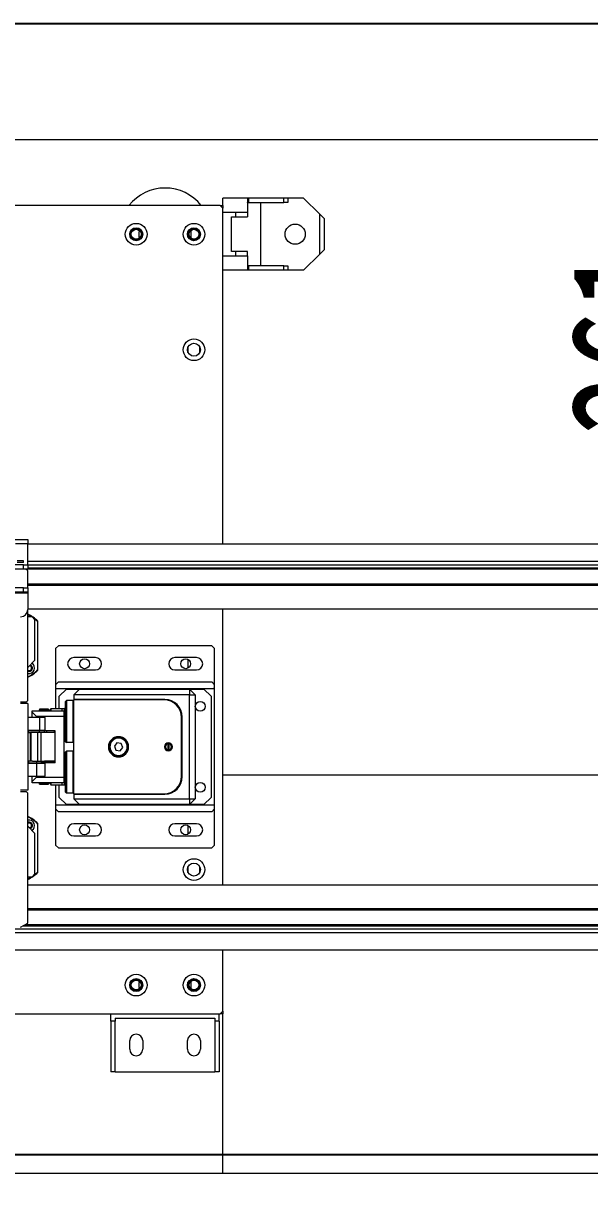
# Model space of a CAD drawing. Header units: millimetres. Extents: x 169 to 14583, y -399 to 10804.
# Drawn here: x 8253 to 8645, y 5061 to 5872 of the extents above; entities that cross this region are included whole.
import ezdxf

# ---------------------------------------------------------------- set-up
doc = ezdxf.new("R2010")
doc.units = ezdxf.units.MM
doc.header["$LTSCALE"] = 35
doc.layers.add('1', color=70, linetype='Continuous')
doc.styles.add('SLDTEXTSTYLE2', font='TXT', dxfattribs={"width": 0.7})
doc.dimstyles.new('SLDDIMSTYLE5', dxfattribs={"dimtxt": 105.988363, "dimasz": 26.25, "dimexe": 0, "dimexo": 0.0625, "dimgap": 26.497091, "dimtad": 1, "dimdec": 0, "dimrnd": 1e-09, "dimzin": 12, "dimdsep": 46, "dimtxsty": 'SLDTEXTSTYLE2', "dimsah": 1, "dimcen": 0.09, "dimadec": 0, "dimazin": 3, "dimtfac": 1, "dimtdec": 3, "dimtofl": 0, "dimtmove": 0, "dimatfit": 3, "dimfxl": 0, "dimfrac": 2, "dimtolj": 1, "dimtzin": 12, "dimarcsym": 0})

# ---------------------------------------------------------------- blocks, each defined once
blk = doc.blocks.new('_D_39')
at = {"layer": '1'}
for p, q in [((10336.28, 5511.02), (11734.62, 5511.02)), ((11699.62, 5511.02), (11699.62, 5088.12)), ((8051.64, 5088.12), (11734.62, 5088.12)), ((11699.62, 5088.12), (11699.62, 4698.41))]:
    blk.add_line(p, q, dxfattribs=at)
for points in [[(11699.62, 5511.02), (11694.37, 5484.77), (11704.87, 5484.77)], [(11699.62, 5088.12), (11704.87, 5114.37), (11694.37, 5114.37)]]:
    blk.add_solid(points, dxfattribs=at)
at = {"layer": '1', "insert": (11580.25, 4698.41), "char_height": 92.604, "attachment_point": 1, "rotation": 90, "style": 'SLDTEXTSTYLE2'}
blk.add_mtext('423', dxfattribs=at)
blk = doc.blocks.new('_D_41')
at = {"layer": '1'}
for p, q in [((8111.28, 5871.52), (8786.07, 5871.52)), ((8751.07, 5511.02), (8751.07, 5871.52))]:
    blk.add_line(p, q, dxfattribs=at)
for points in [[(8751.07, 5871.52), (8745.82, 5845.27), (8756.32, 5845.27)], [(8751.07, 5511.02), (8756.32, 5537.27), (8745.82, 5537.27)]]:
    blk.add_solid(points, dxfattribs=at)
at = {"layer": '1', "insert": (8631.7, 5585.03), "char_height": 92.604, "attachment_point": 1, "rotation": 90, "style": 'SLDTEXTSTYLE2'}
blk.add_mtext('361', dxfattribs=at)

msp = doc.modelspace()

# ---------------------------------------------------------------- linework, layer by layer
at = {"color": 7, "linetype": 'Continuous', "lineweight": 18}
for p, q in [((8166.279, 5791.018), (9166.967, 5791.018)), ((8408.471, 5750.518), (8391.279, 5750.518)), ((8391.279, 5745.518), (8391.279, 5750.518)), ((8408.279, 5749.867), (8408.279, 5740.518)), ((8409.014, 5747.518), (8408.385, 5747.518)), ((8408.385, 5747.351), (8408.385, 5747.518)), ((8409.014, 5750.518), (8408.471, 5750.518)), ((8409.014, 5750.518), (8409.014, 5747.518)), ((8433.519, 5750.518), (8409.014, 5750.518)), ((8409.014, 5747.518), (8433.519, 5747.518)), ((8417.279, 5747.518), (8417.279, 5703.518)), ((8433.519, 5747.518), (8433.519, 5750.518)), ((8436.298, 5750.518), (8433.519, 5750.518)), ((8436.298, 5747.518), (8433.519, 5747.518)), ((8436.298, 5750.518), (8436.298, 5747.518)), ((8447.137, 5750.518), (8436.298, 5750.518)), ((8458.279, 5739.376), (8447.137, 5750.518)), ((8389.279, 5745.518), (8190.279, 5745.518)), ((8389.279, 5745.518), (8391.279, 5745.518)), ((8391.279, 5743.518), (8389.279, 5745.518)), ((8391.279, 5745.518), (8391.279, 5743.518)), ((8391.279, 5511.018), (8391.279, 5743.518)), ((8400.279, 5740.518), (8391.279, 5740.518)), ((8400.279, 5737.518), (8400.279, 5740.518)), ((8408.279, 5740.518), (8400.279, 5740.518)), ((8408.279, 5740.518), (8408.279, 5737.518)), ((8458.279, 5711.66), (8458.279, 5739.376)), ((8461.279, 5736.376), (8458.279, 5739.376)), ((8397.279, 5737.518), (8400.279, 5737.518)), ((8397.279, 5713.518), (8397.279, 5737.518)), ((8400.279, 5737.518), (8408.279, 5737.518)), ((8461.279, 5736.376), (8461.279, 5714.66)), ((8400.279, 5713.518), (8397.279, 5713.518)), ((8400.279, 5710.518), (8400.279, 5713.518)), ((8408.279, 5713.518), (8400.279, 5713.518)), ((8408.279, 5710.518), (8408.279, 5713.518)), ((8458.279, 5711.66), (8461.279, 5714.66)), ((8391.279, 5710.518), (8400.279, 5710.518)), ((8400.279, 5710.518), (8408.279, 5710.518)), ((8408.279, 5710.518), (8408.279, 5701.169)), ((8447.137, 5700.518), (8458.279, 5711.66)), ((8408.471, 5700.518), (8391.279, 5700.518)), ((8408.385, 5703.518), (8408.385, 5703.685)), ((8408.385, 5703.518), (8409.014, 5703.518)), ((8409.014, 5700.518), (8408.471, 5700.518)), ((8409.014, 5703.518), (8409.014, 5700.518)), ((8433.519, 5703.518), (8409.014, 5703.518)), ((8433.519, 5700.518), (8409.014, 5700.518)), ((8433.519, 5700.518), (8433.519, 5703.518)), ((8433.519, 5703.518), (8436.298, 5703.518)), ((8436.298, 5700.518), (8433.519, 5700.518)), ((8436.298, 5703.518), (8436.298, 5700.518)), ((8447.137, 5700.518), (8436.298, 5700.518)), ((8367.129, 5647.258), (8367.129, 5643.778)), ((8375.429, 5643.778), (8375.429, 5647.258)), ((8246.779, 5514.018), (8256.279, 5514.018)), ((8256.279, 5511.018), (8247.779, 5511.018)), ((8256.279, 5514.018), (8256.279, 5511.018)), ((8256.279, 5511.018), (9147.967, 5511.018)), ((8256.279, 5496.518), (8256.279, 5511.018)), ((8253.279, 5496.518), (8224.279, 5496.518)), ((8253.279, 5499.315), (8248.995, 5499.315)), ((8253.279, 5498.115), (8248.995, 5498.115)), ((8253.279, 5498.115), (8253.279, 5499.315)), ((8253.279, 5493.518), (8253.279, 5496.518)), ((8253.279, 5496.518), (8256.279, 5496.518)), ((8256.279, 5499.018), (9147.967, 5499.018)), ((8256.279, 5496.518), (9147.967, 5496.518)), ((8256.279, 5496.518), (8256.279, 5493.518)), ((8253.279, 5493.518), (8242.551, 5493.518)), ((8256.279, 5493.518), (8253.279, 5493.518)), ((8256.279, 5492.631), (8254.743, 5493.518)), ((8256.279, 5494.518), (9147.967, 5494.518)), ((8256.279, 5493.668), (9147.967, 5493.668)), ((8256.279, 5480.518), (8256.279, 5492.631)), ((8253.279, 5480.518), (8224.279, 5480.518)), ((8253.279, 5477.518), (8253.279, 5480.518)), ((8253.279, 5480.518), (8256.279, 5480.518)), ((8256.279, 5483.368), (9149.967, 5483.368)), ((8256.279, 5482.518), (9149.967, 5482.518)), ((8256.279, 5480.518), (8256.279, 5477.518)), ((8256.279, 5477.018), (8221.279, 5477.018)), ((8253.279, 5477.518), (8224.279, 5477.518)), ((8256.279, 5477.518), (8253.279, 5477.518)), ((8256.279, 5477.518), (8256.279, 5477.018)), ((8256.279, 5477.018), (8256.279, 5465.518)), ((8256.279, 5466.018), (9149.767, 5466.018)), ((8256.279, 5402.518), (8256.279, 5465.518)), ((8391.279, 5275.018), (8391.279, 5466.018)), ((8259.279, 5460.518), (8256.279, 5460.518)), ((8261.279, 5458.518), (8259.279, 5460.518)), ((8261.279, 5430.518), (8261.279, 5458.518)), ((8263.279, 5457.046), (8263.279, 5457.459)), ((8263.279, 5423.99), (8263.279, 5457.046)), ((8277.579, 5440.518), (8275.579, 5438.518)), ((8275.579, 5438.518), (8275.579, 5413.518)), ((8383.579, 5440.518), (8277.579, 5440.518)), ((8385.579, 5438.518), (8383.579, 5440.518)), ((8385.579, 5413.518), (8385.579, 5438.518)), ((8256.279, 5425.518), (8261.279, 5430.518)), ((8303.079, 5432.268), (8288.079, 5432.268)), ((8373.079, 5432.268), (8358.079, 5432.268)), ((8367.129, 5431.044), (8367.129, 5424.992)), ((8263.279, 5423.577), (8263.279, 5423.99)), ((8288.079, 5423.768), (8303.079, 5423.768)), ((8358.079, 5423.768), (8373.079, 5423.768)), ((8277.579, 5415.518), (8275.579, 5413.518)), ((8277.579, 5415.518), (8383.579, 5415.518)), ((8385.579, 5413.518), (8383.579, 5415.518)), ((8275.579, 5413.518), (8275.579, 5411.268)), ((8275.579, 5411.268), (8276.079, 5410.768)), ((8275.579, 5411.268), (8275.579, 5396.818)), ((8385.079, 5410.768), (8276.079, 5410.768)), ((8283.079, 5410.518), (8278.079, 5405.518)), ((8278.079, 5396.818), (8278.079, 5405.518)), ((8283.079, 5410.518), (8292.079, 5410.518)), ((8292.079, 5410.518), (8288.079, 5406.518)), ((8368.079, 5406.518), (8288.079, 5406.518)), ((8288.079, 5406.518), (8288.079, 5403.268)), ((8292.079, 5410.518), (8368.079, 5410.518)), ((8368.079, 5410.518), (8378.079, 5410.518)), ((8368.079, 5410.518), (8368.079, 5406.518)), ((8368.079, 5410.518), (8372.079, 5406.518)), ((8368.079, 5334.518), (8368.079, 5406.518)), ((8368.079, 5406.518), (8372.079, 5406.518)), ((8372.079, 5406.518), (8372.079, 5334.518)), ((8383.079, 5405.518), (8378.079, 5410.518)), ((8383.079, 5405.518), (8383.079, 5335.518)), ((8385.079, 5410.768), (8385.579, 5411.268)), ((8385.579, 5411.268), (8385.579, 5413.518)), ((8385.579, 5329.768), (8385.579, 5411.268)), ((8255.279, 5401.518), (8251.279, 5401.518)), ((8256.279, 5400.518), (8251.279, 5400.518)), ((8255.279, 5401.518), (8256.279, 5402.518)), ((8256.279, 5400.518), (8256.279, 5340.518)), ((8282.479, 5402.018), (8282.979, 5402.518)), ((8282.479, 5374.018), (8282.479, 5402.018)), ((8282.979, 5402.518), (8282.979, 5373.518)), ((8287.679, 5402.518), (8282.979, 5402.518)), ((8287.679, 5373.518), (8287.679, 5402.518)), ((8287.979, 5402.218), (8287.679, 5402.518)), ((8287.979, 5403.018), (8287.979, 5338.018)), ((8350.579, 5403.018), (8287.979, 5403.018)), ((8351.129, 5403.268), (8288.079, 5403.268)), ((8288.079, 5403.268), (8288.079, 5403.018)), ((8264.577, 5390.768), (8256.279, 5390.768)), ((8259.279, 5395.518), (8281.279, 5395.518)), ((8259.279, 5394.518), (8259.279, 5395.518)), ((8259.279, 5394.518), (8262.279, 5391.518)), ((8259.279, 5390.768), (8259.279, 5394.518)), ((8281.279, 5391.518), (8262.279, 5391.518)), ((8262.279, 5391.518), (8262.279, 5390.768)), ((8270.579, 5396.493), (8264.479, 5396.493)), ((8264.479, 5396.493), (8264.479, 5396.377)), ((8264.479, 5396.377), (8270.579, 5396.377)), ((8264.479, 5396.377), (8264.479, 5396.201)), ((8264.479, 5396.201), (8266.379, 5396.201)), ((8264.479, 5395.518), (8264.479, 5396.201)), ((8264.577, 5381.768), (8264.577, 5390.768)), ((8268.279, 5390.768), (8264.577, 5390.768)), ((8266.379, 5396.201), (8266.379, 5395.518)), ((8266.379, 5395.695), (8270.579, 5395.695)), ((8268.279, 5381.768), (8268.279, 5390.768)), ((8270.579, 5396.493), (8270.579, 5396.377)), ((8270.579, 5396.377), (8270.579, 5395.695)), ((8270.579, 5395.695), (8270.579, 5395.518)), ((8272.341, 5396.818), (8271.879, 5396.018)), ((8271.879, 5396.011), (8271.879, 5396.018)), ((8271.879, 5395.518), (8271.879, 5396.011)), ((8279.979, 5396.818), (8272.341, 5396.818)), ((8272.341, 5396.818), (8272.341, 5395.518)), ((8281.779, 5396.868), (8279.979, 5396.868)), ((8279.979, 5396.86), (8279.979, 5396.868)), ((8279.979, 5395.518), (8279.979, 5396.86)), ((8281.279, 5395.518), (8281.279, 5391.518)), ((8282.479, 5393.018), (8281.279, 5393.018)), ((8281.279, 5391.518), (8281.279, 5349.518)), ((8282.479, 5396.995), (8281.779, 5396.995)), ((8281.779, 5396.995), (8281.779, 5396.86)), ((8281.779, 5396.86), (8281.779, 5396.725)), ((8282.479, 5396.725), (8281.779, 5396.725)), ((8281.779, 5395.817), (8281.779, 5396.725)), ((8282.479, 5395.817), (8281.779, 5395.817)), ((8281.779, 5395.817), (8281.779, 5393.415)), ((8281.779, 5393.415), (8281.779, 5393.018)), ((8362.679, 5350.118), (8362.679, 5390.918)), ((8363.129, 5349.768), (8363.129, 5391.268)), ((8264.577, 5381.768), (8256.279, 5381.768)), ((8256.779, 5381.518), (8256.779, 5380.518)), ((8264.385, 5381.518), (8256.779, 5381.518)), ((8259.279, 5381.768), (8259.279, 5381.518)), ((8259.279, 5381.568), (8259.279, 5381.768)), ((8262.279, 5381.768), (8262.279, 5381.518)), ((8264.385, 5380.518), (8264.385, 5381.518)), ((8267.779, 5381.518), (8264.385, 5381.518)), ((8268.279, 5381.768), (8264.577, 5381.768)), ((8265.279, 5381.518), (8265.279, 5381.768)), ((8275.279, 5381.568), (8265.279, 5381.568)), ((8267.779, 5380.518), (8267.779, 5381.518)), ((8269.279, 5381.568), (8269.279, 5380.568)), ((8274.779, 5380.568), (8274.779, 5381.568)), ((8275.279, 5359.468), (8275.279, 5381.568)), ((8282.479, 5388.018), (8281.279, 5388.018)), ((8282.479, 5383.018), (8281.279, 5383.018)), ((8256.279, 5380.518), (8258.279, 5380.518)), ((8258.279, 5360.518), (8258.279, 5380.518)), ((8258.738, 5380.518), (8258.279, 5380.518)), ((8258.738, 5360.518), (8258.738, 5380.518)), ((8259.524, 5380.518), (8258.738, 5380.518)), ((8264.385, 5380.518), (8259.524, 5380.518)), ((8263.198, 5360.518), (8263.198, 5380.518)), ((8267.779, 5380.518), (8264.385, 5380.518)), ((8265.507, 5360.518), (8265.507, 5380.518)), ((8267.779, 5380.568), (8269.279, 5380.568)), ((8275.279, 5380.518), (8267.779, 5380.518)), ((8269.279, 5380.568), (8274.779, 5380.568)), ((8272.051, 5380.568), (8272.051, 5380.518)), ((8272.279, 5380.518), (8272.279, 5380.568)), ((8275.279, 5360.518), (8275.279, 5380.518)), ((8282.479, 5374.018), (8282.979, 5373.518)), ((8287.679, 5373.518), (8282.979, 5373.518)), ((8287.979, 5373.818), (8287.679, 5373.518)), ((8317.973, 5373.184), (8316.216, 5370.894)), ((8316.78, 5376.06), (8316.589, 5376.522)), ((8320.835, 5372.809), (8317.973, 5373.184)), ((8353.579, 5373.168), (8353.579, 5373.268)), ((8282.479, 5367.018), (8282.979, 5367.518)), ((8282.479, 5339.018), (8282.479, 5367.018)), ((8282.979, 5367.518), (8282.979, 5338.518)), ((8287.679, 5367.518), (8282.979, 5367.518)), ((8287.679, 5338.518), (8287.679, 5367.518)), ((8287.979, 5367.218), (8287.679, 5367.518)), ((8316.216, 5370.894), (8317.322, 5368.227)), ((8317.322, 5368.227), (8320.184, 5367.851)), ((8320.184, 5367.851), (8321.941, 5370.142)), ((8321.941, 5370.142), (8320.835, 5372.809)), ((8321.377, 5364.976), (8321.568, 5364.514)), ((8353.079, 5372.569), (8353.079, 5368.467)), ((8353.579, 5367.868), (8353.579, 5367.768)), ((8354.079, 5368.467), (8354.079, 5372.569)), ((8258.279, 5360.518), (8256.279, 5360.518)), ((8256.279, 5359.268), (8262.279, 5359.268)), ((8256.779, 5360.518), (8256.779, 5359.518)), ((8256.779, 5359.518), (8262.279, 5359.518)), ((8258.738, 5360.518), (8258.279, 5360.518)), ((8259.524, 5360.518), (8258.738, 5360.518)), ((8259.279, 5359.518), (8259.279, 5359.268)), ((8259.279, 5359.268), (8259.279, 5359.468)), ((8259.524, 5360.518), (8262.279, 5360.518)), ((8262.279, 5360.518), (8262.279, 5359.518)), ((8262.279, 5360.518), (8267.779, 5360.518)), ((8262.279, 5359.518), (8267.779, 5359.518)), ((8262.279, 5359.518), (8262.279, 5359.268)), ((8262.279, 5359.268), (8262.279, 5350.268)), ((8262.279, 5359.268), (8268.279, 5359.268)), ((8265.279, 5359.268), (8265.279, 5359.518)), ((8275.279, 5359.468), (8265.279, 5359.468)), ((8267.779, 5359.518), (8267.779, 5360.518)), ((8275.279, 5360.518), (8267.779, 5360.518)), ((8267.779, 5360.468), (8269.279, 5360.468)), ((8268.279, 5350.268), (8268.279, 5359.268)), ((8269.279, 5360.468), (8269.279, 5359.468)), ((8269.279, 5360.468), (8274.779, 5360.468)), ((8272.051, 5360.518), (8272.051, 5360.468)), ((8272.279, 5360.468), (8272.279, 5360.518)), ((8274.779, 5359.468), (8274.779, 5360.468)), ((8282.479, 5358.018), (8281.279, 5358.018)), ((8256.279, 5350.268), (8262.279, 5350.268)), ((8259.279, 5346.518), (8259.279, 5350.268)), ((8262.279, 5349.518), (8259.279, 5346.518)), ((8262.279, 5350.268), (8268.279, 5350.268)), ((8262.279, 5350.268), (8262.279, 5349.518)), ((8262.279, 5349.518), (8281.279, 5349.518)), ((8282.479, 5353.018), (8281.279, 5353.018)), ((8281.279, 5349.518), (8281.279, 5345.518)), ((8391.279, 5351.018), (9461.279, 5351.018)), ((8259.279, 5345.518), (8259.279, 5346.518)), ((8281.279, 5345.518), (8259.279, 5345.518)), ((8264.479, 5344.748), (8264.479, 5345.518)), ((8266.379, 5344.748), (8264.479, 5344.748)), ((8264.479, 5344.748), (8264.479, 5344.571)), ((8264.479, 5344.571), (8270.579, 5344.571)), ((8264.479, 5344.571), (8264.479, 5344.543)), ((8264.479, 5344.543), (8270.579, 5344.543)), ((8266.379, 5345.518), (8266.379, 5344.748)), ((8266.379, 5345.253), (8270.579, 5345.253)), ((8270.579, 5345.518), (8270.579, 5345.253)), ((8270.579, 5345.253), (8270.579, 5344.571)), ((8270.579, 5344.571), (8270.579, 5344.543)), ((8271.879, 5345.018), (8271.879, 5345.518)), ((8271.879, 5345.018), (8272.341, 5344.218)), ((8272.341, 5345.518), (8272.341, 5344.218)), ((8272.341, 5344.218), (8279.979, 5344.218)), ((8275.579, 5344.218), (8275.579, 5329.768)), ((8278.079, 5335.518), (8278.079, 5344.218)), ((8279.979, 5344.168), (8279.979, 5345.518)), ((8279.979, 5344.168), (8281.779, 5344.168)), ((8282.479, 5348.018), (8281.279, 5348.018)), ((8281.779, 5348.018), (8281.779, 5347.073)), ((8281.779, 5347.073), (8281.779, 5344.805)), ((8282.479, 5344.805), (8281.779, 5344.805)), ((8281.779, 5344.041), (8281.779, 5344.805)), ((8282.479, 5344.041), (8281.779, 5344.041)), ((8256.279, 5340.518), (8251.279, 5340.518)), ((8251.279, 5339.518), (8255.279, 5339.518)), ((8256.279, 5338.518), (8255.279, 5339.518)), ((8256.279, 5248.405), (8256.279, 5338.518)), ((8278.079, 5335.518), (8283.079, 5330.518)), ((8282.479, 5339.018), (8282.979, 5338.518)), ((8287.679, 5338.518), (8282.979, 5338.518)), ((8287.979, 5338.818), (8287.679, 5338.518)), ((8287.979, 5338.018), (8350.579, 5338.018)), ((8288.079, 5338.018), (8288.079, 5337.768)), ((8288.079, 5337.768), (8351.129, 5337.768)), ((8288.079, 5337.768), (8288.079, 5334.518)), ((8288.079, 5334.518), (8368.079, 5334.518)), ((8288.079, 5334.518), (8292.079, 5330.518)), ((8368.079, 5334.518), (8372.079, 5334.518)), ((8368.079, 5334.518), (8368.079, 5330.518)), ((8368.079, 5330.518), (8372.079, 5334.518)), ((8378.079, 5330.518), (8383.079, 5335.518)), ((8276.079, 5330.268), (8275.579, 5329.768)), ((8275.579, 5329.768), (8275.579, 5327.518)), ((8275.579, 5327.518), (8277.579, 5325.518)), ((8275.579, 5327.518), (8275.579, 5302.518)), ((8276.079, 5330.268), (8385.079, 5330.268)), ((8383.579, 5325.518), (8277.579, 5325.518)), ((8292.079, 5330.518), (8283.079, 5330.518)), ((8368.079, 5330.518), (8292.079, 5330.518)), ((8378.079, 5330.518), (8368.079, 5330.518)), ((8383.579, 5325.518), (8385.579, 5327.518)), ((8385.579, 5329.768), (8385.079, 5330.268)), ((8385.579, 5327.518), (8385.579, 5329.768)), ((8385.579, 5302.518), (8385.579, 5327.518)), ((8263.279, 5317.046), (8263.279, 5317.459)), ((8263.279, 5283.99), (8263.279, 5317.046)), ((8303.079, 5317.268), (8288.079, 5317.268)), ((8373.079, 5317.268), (8358.079, 5317.268)), ((8261.279, 5310.518), (8256.279, 5315.518)), ((8261.279, 5282.518), (8261.279, 5310.518)), ((8288.079, 5308.768), (8303.079, 5308.768)), ((8358.079, 5308.768), (8373.079, 5308.768)), ((8367.129, 5316.044), (8367.129, 5309.992)), ((8275.579, 5302.518), (8277.579, 5300.518)), ((8277.579, 5300.518), (8383.579, 5300.518)), ((8383.579, 5300.518), (8385.579, 5302.518)), ((8263.279, 5283.577), (8263.279, 5283.99)), ((8367.129, 5287.258), (8367.129, 5283.778)), ((8375.429, 5283.778), (8375.429, 5287.258)), ((8256.279, 5280.518), (8259.279, 5280.518)), ((8259.279, 5280.518), (8261.279, 5282.518)), ((8256.279, 5275.018), (9461.279, 5275.018)), ((8256.279, 5258.518), (9461.279, 5258.518)), ((8256.279, 5257.668), (9461.279, 5257.668)), ((8109.881, 5244.518), (9461.279, 5244.518)), ((8251.279, 5245.518), (8256.279, 5248.405)), ((8253.011, 5246.518), (9461.279, 5246.518)), ((8254.483, 5247.368), (9461.279, 5247.368)), ((8109.404, 5242.018), (9461.279, 5242.018)), ((8107.115, 5230.018), (9461.279, 5230.018)), ((8391.279, 5187.518), (8391.279, 5230.018)), ((8389.279, 5185.518), (8391.279, 5187.518)), ((8391.279, 5187.518), (8391.279, 5185.518)), ((8184.407, 5185.518), (8389.279, 5185.518)), ((8313.779, 5180.518), (8313.779, 5185.518)), ((8316.779, 5180.518), (8313.779, 5180.518)), ((8313.779, 5180.518), (8313.779, 5145.518)), ((8316.779, 5182.518), (8385.779, 5182.518)), ((8316.779, 5182.518), (8316.779, 5180.518)), ((8316.779, 5145.518), (8316.779, 5180.518)), ((8385.779, 5182.518), (8385.779, 5180.518)), ((8388.779, 5180.518), (8385.779, 5180.518)), ((8385.779, 5180.518), (8385.779, 5145.518)), ((8388.779, 5180.518), (8388.779, 5185.518)), ((8388.779, 5180.518), (8388.779, 5145.518)), ((8391.279, 5185.518), (8389.279, 5185.518)), ((8391.279, 5075.018), (8391.279, 5185.518)), ((8326.779, 5161.018), (8326.779, 5167.018)), ((8335.779, 5167.018), (8335.779, 5161.018)), ((8366.779, 5161.018), (8366.779, 5167.018)), ((8375.779, 5167.018), (8375.779, 5161.018)), ((8316.779, 5145.518), (8313.779, 5145.518)), ((8316.779, 5145.518), (8385.779, 5145.518)), ((8388.779, 5145.518), (8385.779, 5145.518)), ((9461.279, 5075.018), (6541.279, 5075.018))]:
    msp.add_line(p, q, dxfattribs=at)
at = {"color": 7, "linetype": 'Continuous', "lineweight": 18, "flags": 128}
for points in [[(8259.013, 5460.518), (8258.742, 5460.688), (8256.279, 5462.016)], [(8263.279, 5457.046), (8261.122, 5459.006), (8259.807, 5459.99)], [(8257.279, 5317.668), (8256.647, 5317.542), (8256.279, 5317.33)], [(8259.807, 5281.046), (8261.122, 5282.029), (8263.279, 5283.99)], [(8256.279, 5279.02), (8258.742, 5280.348), (8259.013, 5280.518)]]:
    msp.add_lwpolyline(points, dxfattribs=at)
at = {"color": 7, "linetype": 'Continuous', "lineweight": 18}
for centre, radius in [((8331.279, 5725.518), 7.5), ((8331.279, 5725.518), 4.5), ((8371.279, 5725.518), 7.5), ((8371.279, 5725.518), 4.5), ((8441.279, 5725.518), 7), ((8331.279, 5725.518), 4), ((8331.279, 5725.518), 3.4), ((8371.279, 5725.518), 4), ((8371.279, 5725.518), 3.4), ((8371.279, 5645.518), 7.5), ((8371.279, 5645.518), 4.5), ((8295.579, 5428.018), 3.4), ((8365.579, 5428.018), 3.4), ((8375.579, 5398.518), 3.4), ((8375.579, 5342.518), 3.4), ((8295.579, 5313.018), 3.4), ((8365.579, 5313.018), 3.4), ((8371.279, 5285.518), 7.5), ((8371.279, 5285.518), 4.5), ((8331.279, 5205.518), 7.5), ((8371.279, 5205.518), 7.5), ((8331.279, 5205.518), 4.5), ((8331.279, 5205.518), 4), ((8331.279, 5205.518), 3.4), ((8371.279, 5205.518), 4.5), ((8371.279, 5205.518), 4), ((8371.279, 5205.518), 3.4)]:
    msp.add_circle(centre, radius, dxfattribs=at)
for centre, radius, start, end in [((8351.279, 5725.518), 32, 38.682187, 141.317813), ((8351.279, 5725.518), 18.145, 171.707959, 188.385695), ((8351.279, 5725.518), 18.145, 351.822627, 8.129248), ((8251.279, 5465.518), 5, 270, 0), ((8246.279, 5440.518), 24, 44.900528, 65.375682), ((8288.079, 5428.018), 4.25, 90, 270), ((8303.079, 5428.018), 4.25, 270, 90), ((8358.079, 5428.018), 4.25, 90, 270), ((8373.079, 5428.018), 4.25, 270, 90), ((8257.279, 5425.018), 3.75, 254.53399, 61.42994), ((8257.279, 5425.018), 2.25, 243.6122, 73.125506), ((8257.279, 5425.018), 1.65, 232.694799, 85.002748), ((8246.279, 5440.518), 23.71, 294.945941, 315.807104), ((8246.279, 5440.518), 24, 294.624318, 315.099472), ((8285.579, 5398.518), 3.4, 155.750371, 204.249629), ((8350.579, 5390.918), 12.1, 0, 90), ((8351.129, 5391.268), 12, 0, 90), ((8319.079, 5370.518), 7, 90, 270), ((8319.079, 5370.518), 6.5, 112.522674, 292.522674), ((8319.079, 5370.518), 6, 112.522674, 292.522674), ((8319.079, 5370.518), 6.5, 292.522674, 112.522674), ((8319.079, 5370.518), 6, 292.522674, 112.522674), ((8319.079, 5370.518), 7, 270, 90), ((8353.579, 5370.518), 2.75, 90, 270), ((8353.579, 5370.518), 2.65, 90, 270), ((8353.579, 5370.518), 2.75, 270, 90), ((8353.579, 5370.518), 2.65, 270, 90), ((8353.579, 5370.518), 2.4, 102.024699, 257.975301), ((8353.579, 5370.518), 2.111, 103.698819, 256.301181), ((8353.579, 5370.518), 2.4, 90, 102.024699), ((8353.579, 5370.518), 2.4, 257.975301, 270), ((8353.579, 5370.518), 2.4, 77.975301, 90), ((8353.579, 5370.518), 2.4, 270, 282.024699), ((8353.579, 5370.518), 2.4, 282.024699, 77.975301), ((8353.579, 5370.518), 2.111, 283.698819, 76.301181), ((8350.579, 5350.118), 12.1, 270, 0), ((8351.129, 5349.768), 12, 270, 0), ((8285.579, 5342.518), 3.4, 155.750371, 204.249629), ((8246.279, 5300.518), 24, 44.900528, 65.375682), ((8246.279, 5300.518), 23.71, 44.192896, 65.054059), ((8257.279, 5316.018), 3.75, 298.57006, 105.46601), ((8257.279, 5316.018), 2.25, 286.874494, 116.3878), ((8257.279, 5316.018), 1.65, 274.997252, 90), ((8288.079, 5313.018), 4.25, 90, 270), ((8303.079, 5313.018), 4.25, 270, 90), ((8358.079, 5313.018), 4.25, 90, 270), ((8373.079, 5313.018), 4.25, 270, 90), ((8246.279, 5300.518), 24, 294.624318, 315.099472), ((8351.279, 5205.518), 18.145, 171.842152, 188.232723), ((8351.279, 5205.518), 18.145, 351.84301, 8.11414), ((8331.279, 5167.018), 4.5, 0, 180), ((8371.279, 5167.018), 4.5, 0, 180), ((8331.279, 5161.018), 4.5, 180, 0), ((8371.279, 5161.018), 4.5, 180, 0)]:
    msp.add_arc(centre, radius, start, end, dxfattribs=at)
for centre, start_param, end_param in [((8418.279, 5749.867), 2.9449562, 3.1415927), ((8418.279, 5746.867), 2.995704, 3.1415927), ((8418.279, 5704.169), 3.1415927, 3.2874813), ((8418.279, 5701.169), 3.1415927, 3.3382291)]:
    msp.add_ellipse(centre, major_axis=(10, 0), ratio=0.3333333, start_param=start_param, end_param=end_param, dxfattribs=at)
for points in [[(8353.079, 5372.865), (8353.079, 5372.81), (8353.079, 5372.712), (8353.079, 5372.613), (8353.079, 5372.569)], [(8353.079, 5368.467), (8353.079, 5368.411), (8353.079, 5368.312), (8353.079, 5368.214), (8353.079, 5368.171)], [(8354.079, 5372.569), (8354.079, 5372.625), (8354.079, 5372.723), (8354.079, 5372.822), (8354.079, 5372.865)], [(8354.079, 5368.171), (8354.079, 5368.226), (8354.079, 5368.324), (8354.079, 5368.423), (8354.079, 5368.467)]]:
    msp.add_open_spline(points, degree=3, knots=[0, 0, 0, 0, 0.56, 1, 1, 1, 1], dxfattribs=at)

# ---------------------------------------------------------------- dimensions: what is measured, and where the dimension line sits
at = {"layer": '1'}
for base, p1, p2, picture, middle in [((8751.074838169, 5871.517871794), (10301.278647798, 5511.017871794), (8076.278652618, 5871.517871794), '_D_41', (8751.074838169, 5691.267871794)), ((11699.619, 5088.118), (10301.279, 5511.018), (8016.635, 5088.118), '_D_39', (11699.619, 4804.652))]:
    dim = msp.add_linear_dim(base=base, p1=p1, p2=p2, angle=90, dimstyle='SLDDIMSTYLE5', dxfattribs=at)
    dim.commit()
    dim.dimension.update_dxf_attribs({"geometry": picture, "text_midpoint": middle, "dimtype": 160})

doc.saveas('drawing.dxf')
